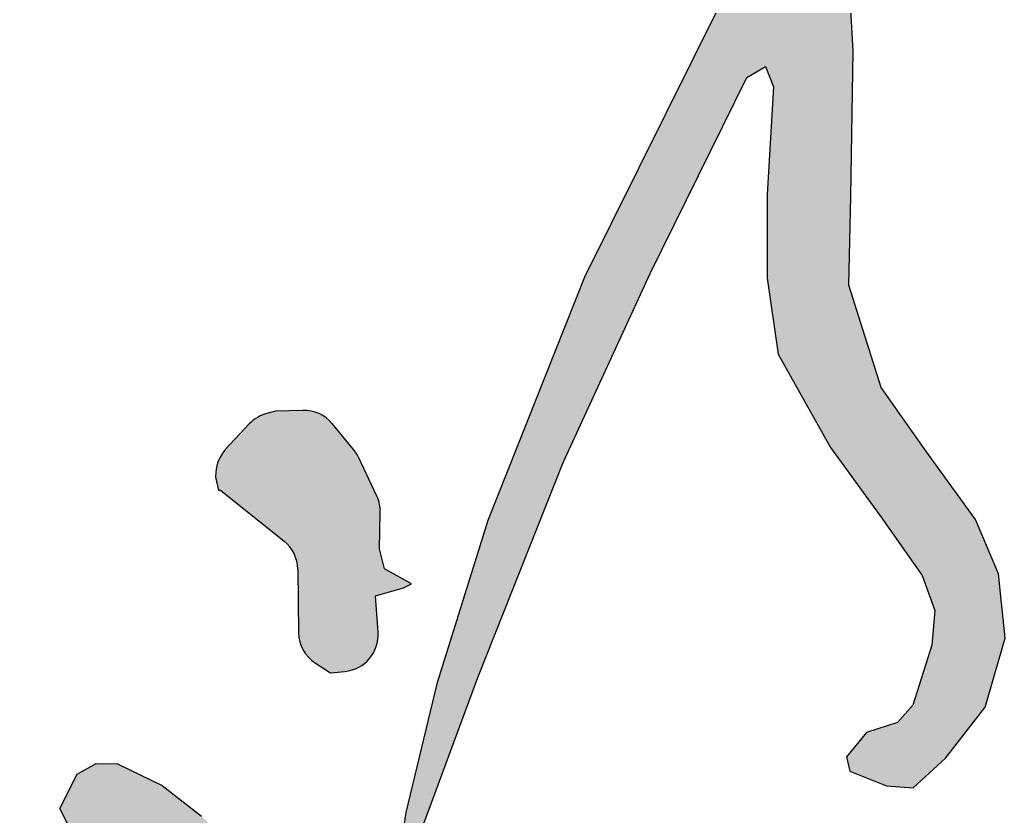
# Model space of a CAD drawing. Extents: x 4150464 to 4450492, y 483482 to 853422.
# Drawn here: x 4305431.4 to 4305716, y 798955.1 to 799184.9 of the extents above; entities that cross this region are included whole.
import ezdxf

# ---------------------------------------------------------------- set-up
doc = ezdxf.new("R2010")
doc.units = 0
doc.header["$LTSCALE"] = 1000
doc.header["$MEASUREMENT"] = 0
doc.layers.add('签名', color=7, linetype='Continuous')

msp = doc.modelspace()

# ---------------------------------------------------------------- hatches: boundary and pattern name
at = {"layer": '签名'}
h = msp.add_hatch(color=4, dxfattribs=at)
h.paths.add_polyline_path([(4305350.07, 799264.8), (4305363.62, 799262.98), (4305371.17, 799260.12), (4305377.43, 799256.74), (4305379.51, 799252.57), (4305380.03, 799247.63), (4305380.29, 799243.2), (4305380.29, 799242.16), (4305382.64, 799244.24), (4305386.02, 799249.45), (4305389.93, 799255.44), (4305388.37, 799262.2), (4305386.54, 799264.94, 0.161293), (4305376.01, 799273.16), (4305371.69, 799274.69), (4305355.02, 799279.64), (4305332.85, 799285.06, -0.055927), (4305328.4, 799286.69), (4305318.91, 799291.43, -0.036786), (4305316.23, 799293.03), (4305310.9, 799296.76, 0.116967), (4305301.78, 799300.37, 0.125161), (4305300.75, 799300.18), (4305295.27, 799297.67, 0.089225), (4305294.66, 799297.25, -0.045924), (4305294.95, 799297.49), (4305291.65, 799295.22, 0.195275), (4305290.77, 799293.89), (4305290.42, 799292.17, 0.293872), (4305291.26, 799290.03), (4305294.85, 799287.45), (4305298.49, 799286.15), (4305302.4, 799282.24), (4305303.73, 799272.94, 0.040442), (4305303.7, 799272.6, 0.74192), (4305307.59, 799271.42), (4305308.91, 799273.39), (4305314.64, 799275.22), (4305320.37, 799274.17), (4305324.8, 799271.05), (4305329.79, 799266.78, 0.146226), (4305330.9, 799266.29), (4305340.43, 799265.06)])
h.paths.add_polyline_path([(4305507.74, 799034.48, -0.224051), (4305511.7, 799026.33), (4305511.91, 799008.06, 0.252735), (4305516.81, 798999.24), (4305521.16, 798996.46), (4305525.34, 798996.87, 0.405395), (4305534.88, 799008.18), (4305534.15, 799018.66), (4305542.23, 799020.96), (4305544.54, 799022.12), (4305536.74, 799026.44), (4305535.3, 799032.21), (4305535.54, 799042.68, 0.116113), (4305534.53, 799047.45), (4305529.24, 799058.67, 0.062977), (4305527.81, 799060.92), (4305521.64, 799068.37, 0.230474), (4305513.17, 799072.21), (4305505.29, 799072), (4305502.79, 799071.34, 0.141943), (4305497.71, 799068.3), (4305490.89, 799060.97, 0.175293), (4305488.05, 799054.32), (4305487.98, 799052.97), (4305488.84, 799049.22), (4305489.42, 799049.22)])
h.paths.add_polyline_path([(4305490.95, 798941.04, 0.097987), (4305489.92, 798945.03), (4305486.92, 798951.28, 0.115547), (4305483.88, 798955.06), (4305472.53, 798963.91), (4305459.64, 798970.15), (4305453.49, 798970.26), (4305448, 798967.24), (4305443.01, 798957.26), (4305447.3, 798949.02, 0.112428), (4305450.35, 798945.43), (4305456.73, 798940.64), (4305462.33, 798937.08, -0.190711), (4305466.92, 798930.75), (4305471.57, 798912.6, -0.218827), (4305469.98, 798903.87), (4305462.55, 798893.28), (4305464.88, 798889.91, 0.115033), (4305468.46, 798886.67), (4305474.78, 798883.16, 0.14431), (4305480.65, 798881.85), (4305483.76, 798882.06), (4305487.35, 798889.94, 0.064737), (4305488.15, 798892.56), (4305491.51, 798912.34, 0.042109), (4305491.66, 798914.12), (4305491.66, 798928.59)])
h.paths.add_polyline_path([(4305391.75, 798688.09, 0.133698), (4305393.05, 798689.9), (4305395.35, 798696.05), (4305395.1, 798702.79), (4305395.1, 798705.36), (4305393.02, 798706.58), (4305388.36, 798706.82), (4305379.79, 798706.7), (4305375.83, 798707.08, -0.296761), (4305372.21, 798709.96), (4305371.33, 798712.58), (4305369.25, 798712.58), (4305367.32, 798709.59, -0.111035), (4305365.99, 798708.28), (4305363.25, 798706.58), (4305358.42, 798701.25, -0.159662), (4305356.13, 798699.94), (4305352.71, 798699.24), (4305344.14, 798699.97), (4305344.04, 798699.52), (4305343.85, 798695.41), (4305344.24, 798691.88), (4305347.18, 798688.75), (4305351.68, 798684.25), (4305354.23, 798684.44), (4305356.78, 798686.4), (4305358.93, 798685.62), (4305361.09, 798682.88), (4305361.87, 798678.57), (4305361.32, 798667.91, 0.22558), (4305362.72, 798664.54), (4305367.56, 798660.16), (4305369.71, 798660.55), (4305374.61, 798667.02), (4305380.33, 798672.16, 0.121444), (4305381.47, 798673.84), (4305384.2, 798681.2, -0.134274), (4305385.51, 798683.02)])
msp.add_hatch(color=4, dxfattribs=at).paths.add_polyline_path([(4305633.6, 799189.4), (4305594.5, 799110.6), (4305566.61, 799040.42), (4305551.86, 798993.29), (4305542.89, 798956.17), (4305540.33, 798938.56), (4305541.61, 798937.92), (4305543.51, 798940.72), (4305563.64, 798995.12), (4305588.3, 799057.19), (4305613.44, 799111.71), (4305641.3, 799168.3), (4305646.78, 799171.49), (4305649.06, 799165.56), (4305647.24, 799134.53), (4305647.24, 799110.34), (4305650.43, 799088.43), (4305665.51, 799061.5), (4305680.12, 799041.42), (4305692, 799024.53), (4305695.65, 799014.49), (4305694.74, 799004.45), (4305689.26, 798987.11), (4305684.87, 798982.15), (4305675.9, 798979.27), (4305670.14, 798972.23), (4305671.1, 798968.07), (4305681.69, 798963.86), (4305689.37, 798963.22), (4305698.66, 798971.87), (4305710.19, 798986.59), (4305715.96, 799006.43), (4305714.03, 799024.99), (4305707.31, 799040.67), (4305693.22, 799060.19), (4305680.08, 799078.76), (4305670.77, 799108.33), (4305671.41, 799133.93), (4305672.03, 799175.96), (4305670.75, 799199.32), (4305665.3, 799206.05), (4305654.42, 799209.89), (4305642.88, 799207.33)])

# ---------------------------------------------------------------- linework, layer by layer
at = {"layer": '签名', "color": 4}
for p, q in [((4305672.03, 799175.96, -1062.25), (4305670.75, 799199.32, -1062.25)), ((4305633.6, 799189.4, -1062.25), (4305594.5, 799110.6, -1062.25)), ((4305671.41, 799133.93, -1062.25), (4305672.03, 799175.96, -1062.25)), ((4305641.3, 799168.3, -1062.25), (4305646.78, 799171.49, -1062.25)), ((4305646.78, 799171.49, -1062.25), (4305649.06, 799165.56, -1062.25)), ((4305613.44, 799111.71, -1062.25), (4305641.3, 799168.3, -1062.25)), ((4305649.06, 799165.56, -1062.25), (4305647.24, 799134.53, -1062.25)), ((4305647.24, 799134.53, -1062.25), (4305647.24, 799110.34, -1062.25)), ((4305670.77, 799108.33, -1062.25), (4305671.41, 799133.93, -1062.25)), ((4305588.3, 799057.19, -1062.25), (4305613.44, 799111.71, -1062.25)), ((4305594.5, 799110.6, -1062.25), (4305566.61, 799040.42, -1062.25)), ((4305647.24, 799110.34, -1062.25), (4305650.43, 799088.43, -1062.25)), ((4305680.08, 799078.76, -1062.25), (4305670.77, 799108.33, -1062.25)), ((4305650.43, 799088.43, -1062.25), (4305665.51, 799061.5, -1062.25)), ((4305693.22, 799060.19, -1062.25), (4305680.08, 799078.76, -1062.25)), ((4305505.29, 799072, -1062.25), (4305502.79, 799071.34, -1062.25)), ((4305513.17, 799072.21, -1062.25), (4305505.29, 799072, -1062.25)), ((4305497.71, 799068.3, -1062.25), (4305490.89, 799060.97, -1062.25)), ((4305527.81, 799060.92, -1062.25), (4305521.64, 799068.37, -1062.25)), ((4305665.51, 799061.5, -1062.25), (4305680.12, 799041.42, -1062.25)), ((4305534.53, 799047.45, -1062.25), (4305529.24, 799058.67, -1062.25)), ((4305707.31, 799040.67, -1062.25), (4305693.22, 799060.19, -1062.25)), ((4305563.64, 798995.12, -1062.25), (4305588.3, 799057.19, -1062.25)), ((4305488.05, 799054.32, -1062.25), (4305487.98, 799052.97, -1062.25)), ((4305487.98, 799052.97, -1062.25), (4305488.84, 799049.22, -1062.25)), ((4305488.84, 799049.22, -1062.25), (4305489.42, 799049.22, -1062.25)), ((4305489.42, 799049.22, -1062.25), (4305507.74, 799034.48, -1062.25)), ((4305535.3, 799032.21, -1062.25), (4305535.54, 799042.68, -1062.25)), ((4305680.12, 799041.42, -1062.25), (4305692, 799024.53, -1062.25)), ((4305714.03, 799024.99, -1062.25), (4305707.31, 799040.67, -1062.25)), ((4305566.61, 799040.42, -1062.25), (4305551.86, 798993.29, -1062.25)), ((4305536.74, 799026.44, -1062.25), (4305535.3, 799032.21, -1062.25)), ((4305511.7, 799026.33, -1062.25), (4305511.91, 799008.06, -1062.25)), ((4305544.54, 799022.12, -1062.25), (4305536.74, 799026.44, -1062.25)), ((4305692, 799024.53, -1062.25), (4305695.65, 799014.49, -1062.25)), ((4305715.96, 799006.43, -1062.25), (4305714.03, 799024.99, -1062.25)), ((4305534.15, 799018.66, -1062.25), (4305542.23, 799020.96, -1062.25)), ((4305542.23, 799020.96, -1062.25), (4305544.54, 799022.12, -1062.25)), ((4305534.88, 799008.18, -1062.25), (4305534.15, 799018.66, -1062.25)), ((4305695.65, 799014.49, -1062.25), (4305694.74, 799004.45, -1062.25)), ((4305710.19, 798986.59, -1062.25), (4305715.96, 799006.43, -1062.25)), ((4305694.74, 799004.45, -1062.25), (4305689.26, 798987.11, -1062.25)), ((4305516.81, 798999.24, -1062.25), (4305521.16, 798996.46, -1062.25)), ((4305521.16, 798996.46, -1062.25), (4305525.34, 798996.87, -1062.25)), ((4305543.51, 798940.72, -1062.25), (4305563.64, 798995.12, -1062.25)), ((4305551.86, 798993.29, -1062.25), (4305542.89, 798956.17, -1062.25)), ((4305689.26, 798987.11, -1062.25), (4305684.87, 798982.15, -1062.25)), ((4305698.66, 798971.87, -1062.25), (4305710.19, 798986.59, -1062.25)), ((4305684.87, 798982.15, -1062.25), (4305675.9, 798979.27, -1062.25)), ((4305675.9, 798979.27, -1062.25), (4305670.14, 798972.23, -1062.25)), ((4305448, 798967.24, -1062.25), (4305453.49, 798970.26, -1062.25)), ((4305453.49, 798970.26, -1062.25), (4305459.64, 798970.15, -1062.25)), ((4305459.64, 798970.15, -1062.25), (4305472.53, 798963.91, -1062.25)), ((4305670.14, 798972.23, -1062.25), (4305671.1, 798968.07, -1062.25)), ((4305689.37, 798963.22, -1062.25), (4305698.66, 798971.87, -1062.25)), ((4305443.01, 798957.26, -1062.25), (4305448, 798967.24, -1062.25)), ((4305671.1, 798968.07, -1062.25), (4305681.69, 798963.86, -1062.25)), ((4305472.53, 798963.91, -1062.25), (4305483.88, 798955.06, -1062.25)), ((4305681.69, 798963.86, -1062.25), (4305689.37, 798963.22, -1062.25)), ((4305447.3, 798949.02, -1062.25), (4305443.01, 798957.26, -1062.25)), ((4305542.89, 798956.17, -1062.25), (4305540.33, 798938.56, -1062.25))]:
    msp.add_line(p, q, dxfattribs=at)
for centre, start, end in [((4305513.46, 799061.59, -1062.25), 39.6328, 91.5469), ((4305505.49, 799061.07, -1062.25), 104.7325, 137.0476), ((4305498.66, 799053.73, -1062.25), 137.0476, 176.8177), ((4305519.63, 799054.15, -1062.25), 25.2184, 39.6328), ((4305524.92, 799042.92, -1062.25), 358.726, 25.2184), ((4305501.08, 799026.21, -1062.25), 0.6667, 51.1811), ((4305522.53, 799008.19, -1062.25), 180.6667, 237.4012), ((4305524.28, 799007.44, -1062.25), 275.7061, 3.9756)]:
    msp.add_arc(centre, 10.62, start, end, dxfattribs=at)

doc.saveas('drawing.dxf')
